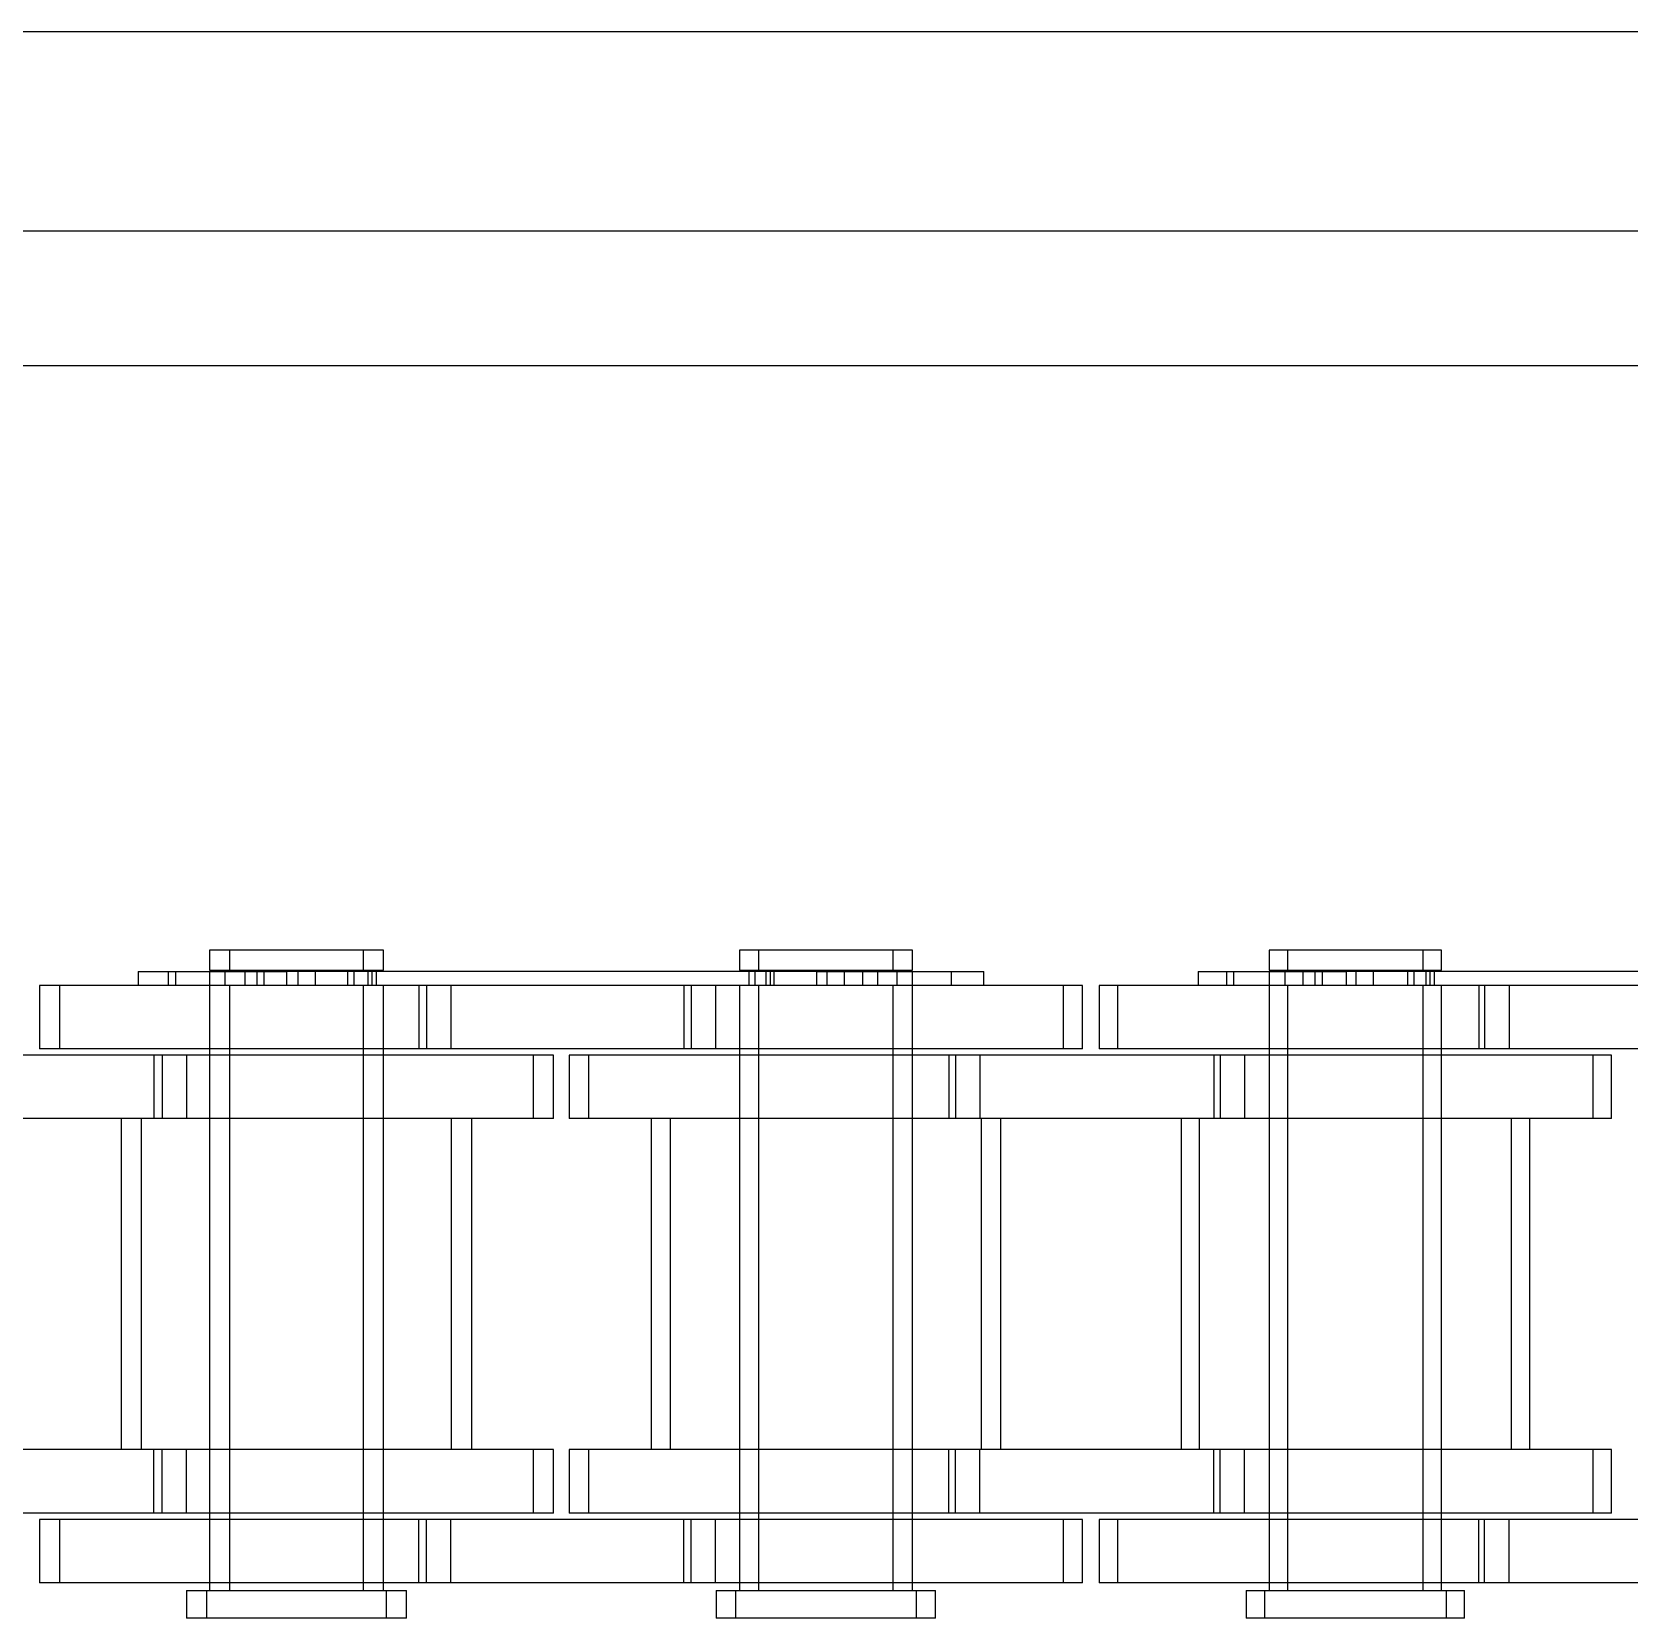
# Model space of a CAD drawing. Header units: metres. Extents: x 0 to 21025, y 0 to 14850.
# Drawn here: x 5475.84 to 5514.11, y 9293.38 to 9331.39 of the extents above; entities that cross this region are included whole.
import ezdxf

# ---------------------------------------------------------------- set-up
doc = ezdxf.new("R2010")
doc.units = ezdxf.units.M
doc.header["$LTSCALE"] = 25
doc.linetypes.add('HIDDEN2', pattern=[4.7625, 3.175, -1.5875])
doc.layers.add('SL4', color=4, linetype='Continuous')
doc.layers.add('ST1', color=7, linetype='HIDDEN2')

msp = doc.modelspace()

# ---------------------------------------------------------------- linework, layer by layer
at = {"layer": 'SL4'}
msp.add_line((4878.736, 9326.624), (5668.499, 9326.624), dxfattribs=at)
at = {"layer": 'ST1'}
for p, q in [((5878.736, 9331.386), (4878.736, 9331.386)), ((4878.736, 9326.624), (5668.499, 9326.624)), ((5878.736, 9323.386), (4878.736, 9323.386)), ((5483.779, 9309.384), (5480.089, 9309.384)), ((5480.089, 9309.384), (5480.089, 9308.91)), ((5480.57, 9309.384), (5480.57, 9308.91)), ((5484.26, 9309.384), (5483.779, 9309.384)), ((5483.779, 9308.91), (5483.779, 9309.384)), ((5484.26, 9308.91), (5484.26, 9309.384)), ((5496.479, 9309.384), (5492.789, 9309.384)), ((5492.789, 9309.384), (5492.789, 9308.91)), ((5493.249, 9309.384), (5493.249, 9308.91)), ((5496.939, 9309.384), (5496.479, 9309.384)), ((5496.479, 9308.91), (5496.479, 9309.384)), ((5496.939, 9308.91), (5496.939, 9309.384)), ((5509.179, 9309.384), (5505.489, 9309.384)), ((5505.489, 9309.384), (5505.489, 9308.91)), ((5505.927, 9309.384), (5505.927, 9308.91)), ((5509.617, 9309.384), (5509.179, 9309.384)), ((5509.179, 9308.91), (5509.179, 9309.384)), ((5509.617, 9308.91), (5509.617, 9309.384)), ((5478.382, 9308.873), (5481.934, 9308.873)), ((5478.382, 9308.873), (5478.382, 9308.541)), ((5479.104, 9308.873), (5479.104, 9308.541)), ((5479.276, 9308.873), (5479.276, 9308.541)), ((5480.089, 9308.91), (5483.779, 9308.91)), ((5480.089, 9308.873), (5480.089, 9307.021)), ((5480.458, 9308.91), (5480.458, 9308.541)), ((5480.939, 9308.91), (5480.939, 9308.541)), ((5481.224, 9308.873), (5481.224, 9308.541)), ((5481.397, 9308.873), (5481.397, 9308.541)), ((5481.934, 9308.873), (5481.934, 9308.541)), ((5494.634, 9308.873), (5481.934, 9308.873)), ((5482.208, 9308.873), (5482.208, 9308.541)), ((5482.623, 9308.873), (5482.623, 9308.541)), ((5483.41, 9308.541), (5483.41, 9308.91)), ((5483.553, 9308.873), (5483.553, 9308.541)), ((5483.779, 9308.91), (5484.26, 9308.91)), ((5483.891, 9308.541), (5483.891, 9308.91)), ((5483.98, 9308.873), (5483.98, 9308.541)), ((5484.083, 9308.873), (5484.083, 9308.541)), ((5492.789, 9308.91), (5496.479, 9308.91)), ((5493.015, 9308.873), (5493.015, 9308.541)), ((5493.158, 9308.91), (5493.158, 9308.541)), ((5493.426, 9308.873), (5493.426, 9308.541)), ((5493.529, 9308.873), (5493.529, 9308.541)), ((5493.618, 9308.91), (5493.618, 9308.541)), ((5494.634, 9308.873), (5494.634, 9308.541)), ((5494.634, 9308.873), (5497.865, 9308.873)), ((5494.886, 9308.873), (5494.886, 9308.541)), ((5495.301, 9308.873), (5495.301, 9308.541)), ((5495.741, 9308.873), (5495.741, 9308.541)), ((5496.11, 9308.541), (5496.11, 9308.91)), ((5496.479, 9308.91), (5496.939, 9308.91)), ((5496.57, 9308.541), (5496.57, 9308.91)), ((5496.939, 9307.021), (5496.939, 9308.873)), ((5497.865, 9308.873), (5498.646, 9308.873)), ((5497.865, 9308.873), (5497.865, 9308.541)), ((5498.646, 9308.541), (5498.646, 9308.873)), ((5503.782, 9308.873), (5507.334, 9308.873)), ((5503.782, 9308.873), (5503.782, 9308.541)), ((5504.46, 9308.873), (5504.46, 9308.541)), ((5504.633, 9308.873), (5504.633, 9308.541)), ((5505.489, 9308.91), (5509.179, 9308.91)), ((5505.489, 9308.873), (5505.489, 9307.021)), ((5505.858, 9308.91), (5505.858, 9308.541)), ((5506.296, 9308.91), (5506.296, 9308.541)), ((5506.581, 9308.873), (5506.581, 9308.541)), ((5506.753, 9308.873), (5506.753, 9308.541)), ((5507.334, 9308.873), (5507.334, 9308.541)), ((5520.034, 9308.873), (5507.334, 9308.873)), ((5507.564, 9308.873), (5507.564, 9308.541)), ((5507.98, 9308.873), (5507.98, 9308.541)), ((5508.81, 9308.541), (5508.81, 9308.91)), ((5508.953, 9308.873), (5508.953, 9308.541)), ((5509.179, 9308.91), (5509.617, 9308.91)), ((5509.248, 9308.541), (5509.248, 9308.91)), ((5509.336, 9308.873), (5509.336, 9308.541)), ((5509.44, 9308.873), (5509.44, 9308.541)), ((5485.109, 9308.541), (5476.014, 9308.541)), ((5476.014, 9308.541), (5476.014, 9307.021)), ((5476.495, 9308.541), (5476.495, 9307.021)), ((5480.089, 9308.541), (5480.089, 9294.042)), ((5480.57, 9308.541), (5480.57, 9307.021)), ((5480.57, 9308.541), (5480.57, 9294.042)), ((5483.779, 9307.021), (5483.779, 9308.541)), ((5483.779, 9294.042), (5483.779, 9308.541)), ((5484.26, 9307.021), (5484.26, 9308.541)), ((5484.26, 9294.042), (5484.26, 9308.541)), ((5485.109, 9308.541), (5485.109, 9307.021)), ((5491.459, 9308.541), (5485.109, 9308.541)), ((5485.293, 9308.541), (5485.293, 9307.021)), ((5485.877, 9308.541), (5485.877, 9307.021)), ((5491.459, 9308.541), (5491.459, 9307.021)), ((5500.554, 9308.541), (5491.459, 9308.541)), ((5491.632, 9308.541), (5491.632, 9307.021)), ((5492.216, 9308.541), (5492.216, 9307.021)), ((5492.789, 9308.541), (5492.789, 9307.021)), ((5492.789, 9308.541), (5492.789, 9294.042)), ((5493.249, 9308.541), (5493.249, 9307.021)), ((5493.249, 9308.541), (5493.249, 9294.042)), ((5496.479, 9307.021), (5496.479, 9308.541)), ((5496.479, 9294.042), (5496.479, 9308.541)), ((5496.939, 9294.042), (5496.939, 9308.541)), ((5501.014, 9308.541), (5500.554, 9308.541)), ((5500.554, 9307.021), (5500.554, 9308.541)), ((5501.014, 9307.021), (5501.014, 9308.541)), ((5510.509, 9308.541), (5501.414, 9308.541)), ((5501.414, 9308.541), (5501.414, 9307.021)), ((5501.852, 9308.541), (5501.852, 9307.021)), ((5505.489, 9308.541), (5505.489, 9294.042)), ((5505.927, 9308.541), (5505.927, 9307.021)), ((5505.927, 9308.541), (5505.927, 9294.042)), ((5509.179, 9307.021), (5509.179, 9308.541)), ((5509.179, 9294.042), (5509.179, 9308.541)), ((5509.617, 9307.021), (5509.617, 9308.541)), ((5509.617, 9294.042), (5509.617, 9308.541)), ((5510.509, 9308.541), (5510.509, 9307.021)), ((5516.859, 9308.541), (5510.509, 9308.541)), ((5510.649, 9308.541), (5510.649, 9307.021)), ((5511.234, 9308.541), (5511.234, 9307.021)), ((5478.759, 9306.869), (5472.409, 9306.869)), ((5485.109, 9307.021), (5476.014, 9307.021)), ((5478.759, 9306.869), (5478.759, 9305.349)), ((5487.854, 9306.869), (5478.759, 9306.869)), ((5478.954, 9306.869), (5478.954, 9305.349)), ((5479.538, 9306.869), (5479.538, 9305.349)), ((5480.089, 9306.869), (5480.089, 9305.349)), ((5480.57, 9306.869), (5480.57, 9305.349)), ((5483.779, 9305.349), (5483.779, 9306.869)), ((5484.26, 9305.349), (5484.26, 9306.869)), ((5491.459, 9307.021), (5485.109, 9307.021)), ((5488.335, 9306.869), (5487.854, 9306.869)), ((5487.854, 9305.349), (5487.854, 9306.869)), ((5488.335, 9305.349), (5488.335, 9306.869)), ((5497.809, 9306.869), (5488.714, 9306.869)), ((5488.714, 9306.869), (5488.714, 9305.349)), ((5489.174, 9306.869), (5489.174, 9305.349)), ((5500.554, 9307.021), (5491.459, 9307.021)), ((5492.789, 9306.869), (5492.789, 9305.349)), ((5493.249, 9306.869), (5493.249, 9305.349)), ((5496.479, 9305.349), (5496.479, 9306.869)), ((5496.939, 9305.349), (5496.939, 9306.869)), ((5497.809, 9306.869), (5497.809, 9305.349)), ((5504.159, 9306.869), (5497.809, 9306.869)), ((5497.971, 9306.869), (5497.971, 9305.349)), ((5498.555, 9306.869), (5498.555, 9305.349)), ((5501.014, 9307.021), (5500.554, 9307.021)), ((5510.509, 9307.021), (5501.414, 9307.021)), ((5504.159, 9306.869), (5504.159, 9305.349)), ((5513.254, 9306.869), (5504.159, 9306.869)), ((5504.31, 9306.869), (5504.31, 9305.349)), ((5504.894, 9306.869), (5504.894, 9305.349)), ((5505.489, 9306.869), (5505.489, 9305.349)), ((5505.927, 9306.869), (5505.927, 9305.349)), ((5509.179, 9305.349), (5509.179, 9306.869)), ((5509.617, 9305.349), (5509.617, 9306.869)), ((5516.859, 9307.021), (5510.509, 9307.021)), ((5513.692, 9306.869), (5513.254, 9306.869)), ((5513.254, 9305.349), (5513.254, 9306.869)), ((5513.692, 9305.349), (5513.692, 9306.869)), ((5478.759, 9305.349), (5472.409, 9305.349)), ((5477.974, 9305.349), (5477.974, 9297.419)), ((5478.455, 9305.349), (5478.455, 9297.419)), ((5487.854, 9305.349), (5478.759, 9305.349)), ((5480.089, 9305.349), (5480.089, 9297.419)), ((5480.57, 9305.349), (5480.57, 9297.419)), ((5483.779, 9297.419), (5483.779, 9305.349)), ((5484.26, 9297.419), (5484.26, 9305.349)), ((5485.894, 9297.419), (5485.894, 9305.349)), ((5486.375, 9297.419), (5486.375, 9305.349)), ((5488.335, 9305.349), (5487.854, 9305.349)), ((5497.809, 9305.349), (5488.714, 9305.349)), ((5490.674, 9305.349), (5490.674, 9297.419)), ((5491.134, 9305.349), (5491.134, 9297.419)), ((5492.789, 9305.349), (5492.789, 9297.419)), ((5493.249, 9305.349), (5493.249, 9297.419)), ((5496.479, 9297.419), (5496.479, 9305.349)), ((5496.939, 9297.419), (5496.939, 9305.349)), ((5504.159, 9305.349), (5497.809, 9305.349)), ((5498.594, 9297.419), (5498.594, 9305.349)), ((5499.054, 9297.419), (5499.054, 9305.349)), ((5503.374, 9305.349), (5503.374, 9297.419)), ((5503.812, 9305.349), (5503.812, 9297.419)), ((5513.254, 9305.349), (5504.159, 9305.349)), ((5505.489, 9305.349), (5505.489, 9297.419)), ((5505.927, 9305.349), (5505.927, 9297.419)), ((5509.179, 9297.419), (5509.179, 9305.349)), ((5509.617, 9297.419), (5509.617, 9305.349)), ((5511.294, 9297.419), (5511.294, 9305.349)), ((5511.732, 9297.419), (5511.732, 9305.349)), ((5513.692, 9305.349), (5513.254, 9305.349)), ((5478.759, 9297.419), (5472.409, 9297.419)), ((5478.759, 9295.899), (5478.759, 9297.419)), ((5487.854, 9297.419), (5478.759, 9297.419)), ((5478.954, 9295.899), (5478.954, 9297.419)), ((5479.538, 9295.899), (5479.538, 9297.419)), ((5480.089, 9297.419), (5480.089, 9295.899)), ((5480.57, 9297.419), (5480.57, 9295.899)), ((5483.779, 9295.899), (5483.779, 9297.419)), ((5484.26, 9295.899), (5484.26, 9297.419)), ((5488.335, 9297.419), (5487.854, 9297.419)), ((5487.854, 9295.899), (5487.854, 9297.419)), ((5488.335, 9295.899), (5488.335, 9297.419)), ((5497.809, 9297.419), (5488.714, 9297.419)), ((5488.714, 9297.419), (5488.714, 9295.899)), ((5489.174, 9297.419), (5489.174, 9295.899)), ((5492.789, 9297.419), (5492.789, 9295.899)), ((5493.249, 9297.419), (5493.249, 9295.899)), ((5496.479, 9295.899), (5496.479, 9297.419)), ((5496.939, 9295.899), (5496.939, 9297.419)), ((5497.809, 9295.899), (5497.809, 9297.419)), ((5504.159, 9297.419), (5497.809, 9297.419)), ((5497.971, 9295.899), (5497.971, 9297.419)), ((5498.555, 9295.899), (5498.555, 9297.419)), ((5504.159, 9295.899), (5504.159, 9297.419)), ((5513.254, 9297.419), (5504.159, 9297.419)), ((5504.31, 9295.899), (5504.31, 9297.419)), ((5504.894, 9295.899), (5504.894, 9297.419)), ((5505.489, 9297.419), (5505.489, 9295.899)), ((5505.927, 9297.419), (5505.927, 9295.899)), ((5509.179, 9295.899), (5509.179, 9297.419)), ((5509.617, 9295.899), (5509.617, 9297.419)), ((5513.692, 9297.419), (5513.254, 9297.419)), ((5513.254, 9295.899), (5513.254, 9297.419)), ((5513.692, 9295.899), (5513.692, 9297.419)), ((5478.759, 9295.899), (5472.409, 9295.899)), ((5485.109, 9295.747), (5476.014, 9295.747)), ((5476.014, 9295.747), (5476.014, 9294.227)), ((5476.495, 9295.747), (5476.495, 9294.227)), ((5487.854, 9295.899), (5478.759, 9295.899)), ((5480.089, 9295.747), (5480.089, 9294.227)), ((5480.57, 9295.747), (5480.57, 9294.227)), ((5483.779, 9294.227), (5483.779, 9295.747)), ((5484.26, 9294.227), (5484.26, 9295.747)), ((5485.109, 9294.227), (5485.109, 9295.747)), ((5491.459, 9295.747), (5485.109, 9295.747)), ((5485.293, 9294.227), (5485.293, 9295.747)), ((5485.877, 9294.227), (5485.877, 9295.747)), ((5488.335, 9295.899), (5487.854, 9295.899)), ((5497.809, 9295.899), (5488.714, 9295.899)), ((5491.459, 9294.227), (5491.459, 9295.747)), ((5500.554, 9295.747), (5491.459, 9295.747)), ((5491.632, 9294.227), (5491.632, 9295.747)), ((5492.216, 9294.227), (5492.216, 9295.747)), ((5492.789, 9295.747), (5492.789, 9294.227)), ((5493.249, 9295.747), (5493.249, 9294.227)), ((5496.479, 9294.227), (5496.479, 9295.747)), ((5496.939, 9294.227), (5496.939, 9295.747)), ((5504.159, 9295.899), (5497.809, 9295.899)), ((5501.014, 9295.747), (5500.554, 9295.747)), ((5500.554, 9294.227), (5500.554, 9295.747)), ((5501.014, 9294.227), (5501.014, 9295.747)), ((5510.509, 9295.747), (5501.414, 9295.747)), ((5501.414, 9295.747), (5501.414, 9294.227)), ((5501.852, 9295.747), (5501.852, 9294.227)), ((5513.254, 9295.899), (5504.159, 9295.899)), ((5505.489, 9295.747), (5505.489, 9294.227)), ((5505.927, 9295.747), (5505.927, 9294.227)), ((5509.179, 9294.227), (5509.179, 9295.747)), ((5509.617, 9294.227), (5509.617, 9295.747)), ((5510.509, 9294.227), (5510.509, 9295.747)), ((5516.859, 9295.747), (5510.509, 9295.747)), ((5510.649, 9294.227), (5510.649, 9295.747)), ((5511.234, 9294.227), (5511.234, 9295.747)), ((5513.692, 9295.899), (5513.254, 9295.899)), ((5485.109, 9294.227), (5476.014, 9294.227)), ((5479.536, 9294.042), (5484.333, 9294.042)), ((5479.536, 9294.042), (5479.536, 9293.384)), ((5480.017, 9294.042), (5480.017, 9293.384)), ((5484.333, 9294.042), (5484.814, 9294.042)), ((5484.333, 9293.384), (5484.333, 9294.042)), ((5484.814, 9293.384), (5484.814, 9294.042)), ((5491.459, 9294.227), (5485.109, 9294.227)), ((5500.554, 9294.227), (5491.459, 9294.227)), ((5492.236, 9294.042), (5497.033, 9294.042)), ((5492.236, 9294.042), (5492.236, 9293.384)), ((5492.695, 9294.042), (5492.695, 9293.384)), ((5497.033, 9294.042), (5497.492, 9294.042)), ((5497.033, 9293.384), (5497.033, 9294.042)), ((5497.492, 9293.384), (5497.492, 9294.042)), ((5501.014, 9294.227), (5500.554, 9294.227)), ((5510.509, 9294.227), (5501.414, 9294.227)), ((5504.936, 9294.042), (5509.733, 9294.042)), ((5504.936, 9294.042), (5504.936, 9293.384)), ((5505.373, 9294.042), (5505.373, 9293.384)), ((5509.733, 9294.042), (5510.17, 9294.042)), ((5509.733, 9293.384), (5509.733, 9294.042)), ((5510.17, 9293.384), (5510.17, 9294.042)), ((5516.859, 9294.227), (5510.509, 9294.227)), ((5484.333, 9293.384), (5479.536, 9293.384)), ((5484.814, 9293.384), (5484.333, 9293.384)), ((5497.033, 9293.384), (5492.236, 9293.384)), ((5497.492, 9293.384), (5497.033, 9293.384)), ((5509.733, 9293.384), (5504.936, 9293.384)), ((5510.17, 9293.384), (5509.733, 9293.384))]:
    msp.add_line(p, q, dxfattribs=at)

doc.saveas('drawing.dxf')
